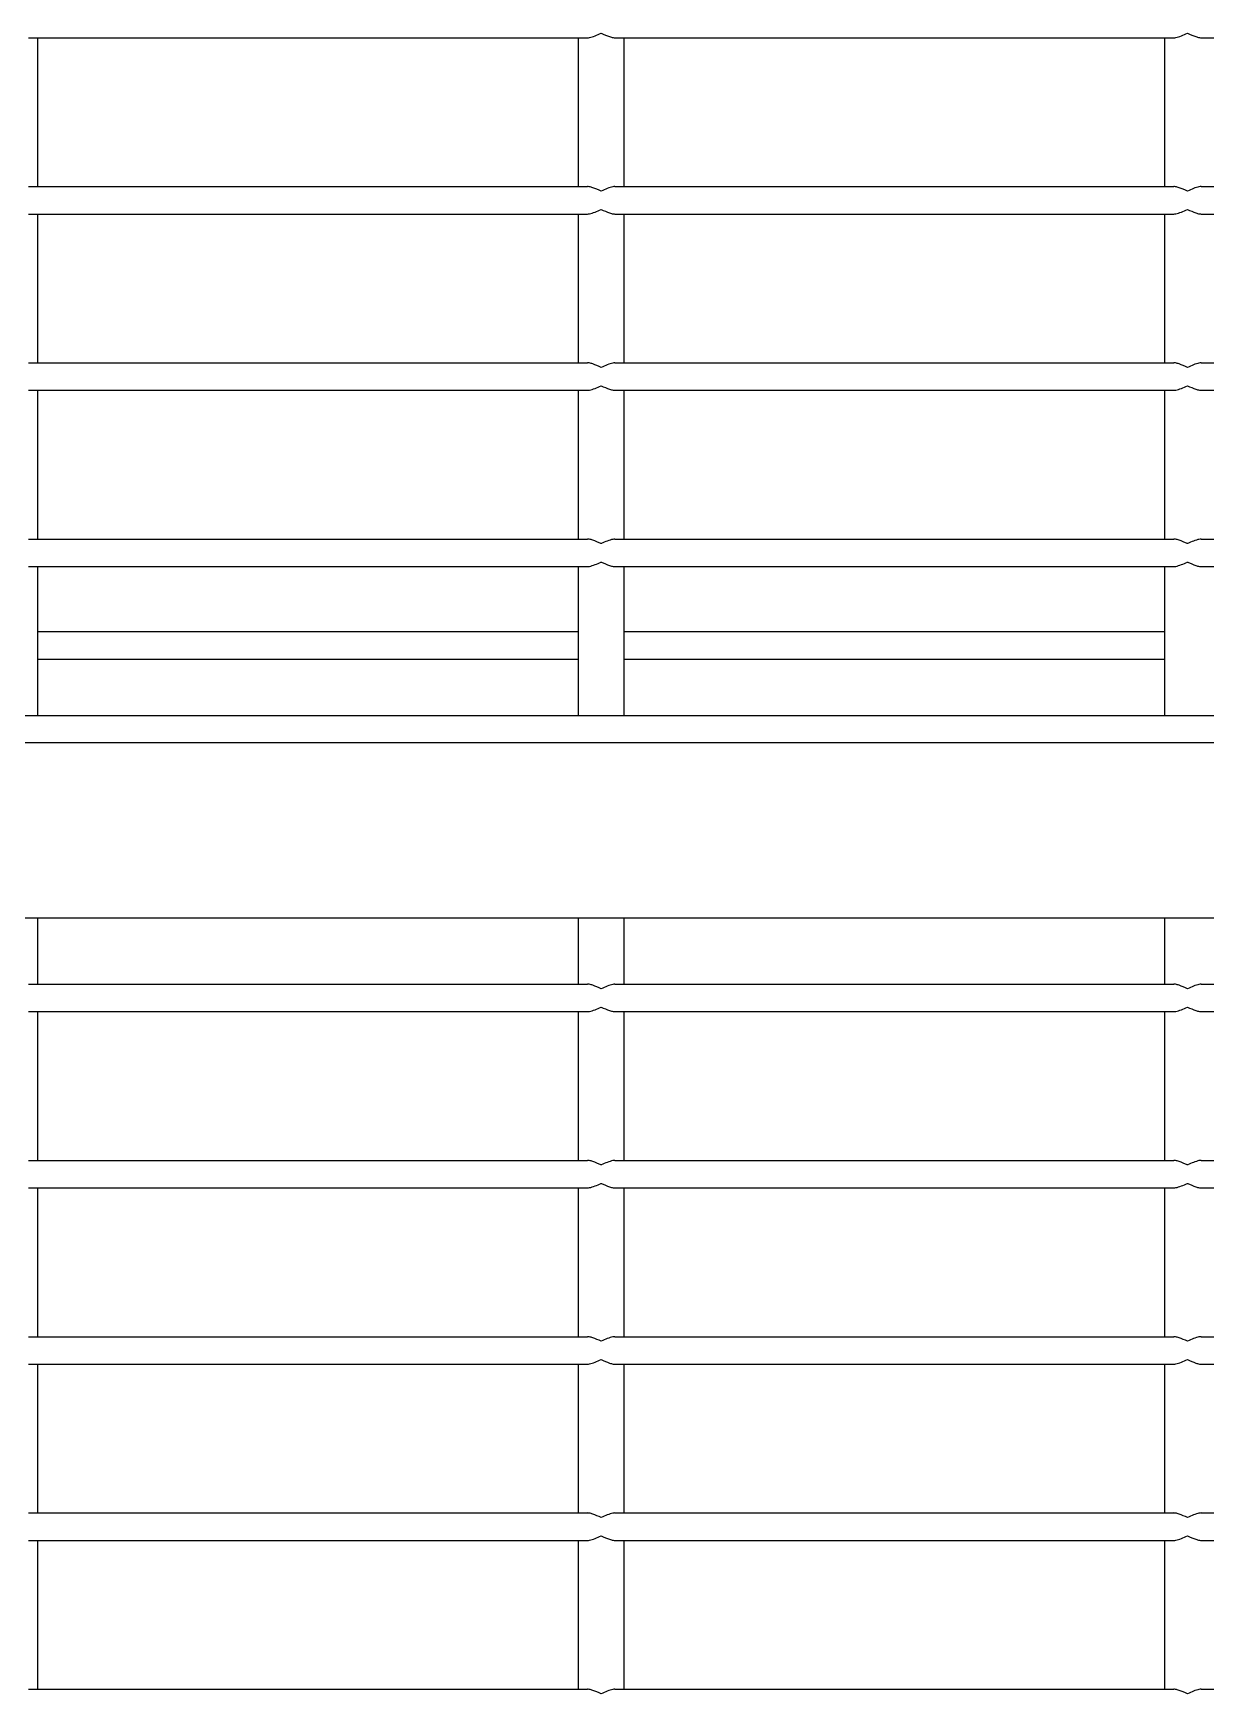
# Model space of a CAD drawing. Header units: millimetres. Extents: x 1293 to 41893, y 1011 to 26911.
# Drawn here: x 13211.4 to 13346.9, y 11550.7 to 11742.5 of the extents above; entities that cross this region are included whole.
import ezdxf

# ---------------------------------------------------------------- set-up
doc = ezdxf.new("R2010")
doc.units = ezdxf.units.MM
doc.header["$LTSCALE"] = 50

msp = doc.modelspace()

# ---------------------------------------------------------------- linework, layer by layer
at = {"color": 7, "linetype": 'Continuous', "lineweight": 25}
for p, q in [((13210.8676497, 11741.9448755), (13275.425983, 11741.9448755)), ((13211.925983, 11724.7598755), (13211.925983, 11741.9448755)), ((13274.3676497, 11741.9448755), (13274.3676497, 11724.7598755)), ((13278.600983, 11741.9448755), (13343.1593163, 11741.9448755)), ((13279.6593163, 11724.7598755), (13279.6593163, 11741.9448755)), ((13342.100983, 11741.9448755), (13342.100983, 11724.7598755)), ((13346.3343163, 11741.9448755), (13410.8926497, 11741.9448755)), ((13210.8676497, 11724.7598755), (13275.425983, 11724.7598755)), ((13278.600983, 11724.7598755), (13343.1593163, 11724.7598755)), ((13346.3343163, 11724.7598755), (13410.8926497, 11724.7598755)), ((13210.8676497, 11721.5848755), (13275.425983, 11721.5848755)), ((13211.925983, 11704.3998755), (13211.925983, 11721.5848755)), ((13274.3676497, 11721.5848755), (13274.3676497, 11704.3998755)), ((13278.600983, 11721.5848755), (13343.1593163, 11721.5848755)), ((13279.6593163, 11704.3998755), (13279.6593163, 11721.5848755)), ((13342.100983, 11721.5848755), (13342.100983, 11704.3998755)), ((13346.3343163, 11721.5848755), (13410.8926497, 11721.5848755)), ((13210.8676497, 11704.3998755), (13275.425983, 11704.3998755)), ((13278.600983, 11704.3998755), (13343.1593163, 11704.3998755)), ((13346.3343163, 11704.3998755), (13410.8926497, 11704.3998755)), ((13210.8676497, 11701.2248755), (13275.425983, 11701.2248755)), ((13211.925983, 11684.0398755), (13211.925983, 11701.2248755)), ((13274.3676497, 11701.2248755), (13274.3676497, 11684.0398755)), ((13278.600983, 11701.2248755), (13343.1593163, 11701.2248755)), ((13279.6593163, 11684.0398755), (13279.6593163, 11701.2248755)), ((13342.100983, 11701.2248755), (13342.100983, 11684.0398755)), ((13346.3343163, 11701.2248755), (13410.8926497, 11701.2248755)), ((13210.8676497, 11684.0398755), (13275.425983, 11684.0398755)), ((13278.600983, 11684.0398755), (13343.1593163, 11684.0398755)), ((13346.3343163, 11684.0398755), (13410.8926497, 11684.0398755)), ((13210.8676497, 11680.8648755), (13275.425983, 11680.8648755)), ((13211.925983, 11663.6798755), (13211.925983, 11680.8648755)), ((13274.3676497, 11680.8648755), (13274.3676497, 11663.6798755)), ((13278.600983, 11680.8648755), (13343.1593163, 11680.8648755)), ((13279.6593163, 11663.6798755), (13279.6593163, 11680.8648755)), ((13342.100983, 11680.8648755), (13342.100983, 11663.6798755)), ((13346.3343163, 11680.8648755), (13410.8926497, 11680.8648755)), ((13211.925983, 11673.3509869), (13274.3676497, 11673.3509869)), ((13279.6593163, 11673.3509869), (13342.100983, 11673.3509869)), ((13211.925983, 11670.1759869), (13274.3676497, 11670.1759869)), ((13279.6593163, 11670.1759869), (13342.100983, 11670.1759869)), ((13126.7301497, 11663.6798755), (13630.4968163, 11663.6798755)), ((13630.4968163, 11660.5048755), (13126.7301497, 11660.5048755)), ((13124.6101497, 11640.2932088), (13632.6168163, 11640.2932088)), ((13211.925983, 11632.6309869), (13211.925983, 11640.2932088)), ((13274.3676497, 11640.2932088), (13274.3676497, 11632.6309869)), ((13279.6593163, 11632.6309869), (13279.6593163, 11640.2932088)), ((13342.100983, 11640.2932088), (13342.100983, 11632.6309869)), ((13210.8676497, 11632.6309869), (13275.425983, 11632.6309869)), ((13278.600983, 11632.6309869), (13343.1593163, 11632.6309869)), ((13346.3343163, 11632.6309869), (13410.8926497, 11632.6309869)), ((13210.8676497, 11629.4559869), (13275.425983, 11629.4559869)), ((13211.925983, 11612.2709869), (13211.925983, 11629.4559869)), ((13274.3676497, 11629.4559869), (13274.3676497, 11612.2709869)), ((13278.600983, 11629.4559869), (13343.1593163, 11629.4559869)), ((13279.6593163, 11612.2709869), (13279.6593163, 11629.4559869)), ((13342.100983, 11629.4559869), (13342.100983, 11612.2709869)), ((13346.3343163, 11629.4559869), (13410.8926497, 11629.4559869)), ((13210.8676497, 11612.2709869), (13275.425983, 11612.2709869)), ((13278.600983, 11612.2709869), (13343.1593163, 11612.2709869)), ((13346.3343163, 11612.2709869), (13410.8926497, 11612.2709869)), ((13210.8676497, 11609.0959869), (13275.425983, 11609.0959869)), ((13211.925983, 11591.9109869), (13211.925983, 11609.0959869)), ((13274.3676497, 11609.0959869), (13274.3676497, 11591.9109869)), ((13278.600983, 11609.0959869), (13343.1593163, 11609.0959869)), ((13279.6593163, 11591.9109869), (13279.6593163, 11609.0959869)), ((13342.100983, 11609.0959869), (13342.100983, 11591.9109869)), ((13346.3343163, 11609.0959869), (13410.8926497, 11609.0959869)), ((13210.8676497, 11591.9109869), (13275.425983, 11591.9109869)), ((13278.600983, 11591.9109869), (13343.1593163, 11591.9109869)), ((13346.3343163, 11591.9109869), (13410.8926497, 11591.9109869)), ((13210.8676497, 11588.7359869), (13275.425983, 11588.7359869)), ((13211.925983, 11571.5509869), (13211.925983, 11588.7359869)), ((13274.3676497, 11588.7359869), (13274.3676497, 11571.5509869)), ((13278.600983, 11588.7359869), (13343.1593163, 11588.7359869)), ((13279.6593163, 11571.5509869), (13279.6593163, 11588.7359869)), ((13342.100983, 11588.7359869), (13342.100983, 11571.5509869)), ((13346.3343163, 11588.7359869), (13410.8926497, 11588.7359869)), ((13210.8676497, 11571.5509869), (13275.425983, 11571.5509869)), ((13278.600983, 11571.5509869), (13343.1593163, 11571.5509869)), ((13346.3343163, 11571.5509869), (13410.8926497, 11571.5509869)), ((13210.8676497, 11568.3759869), (13275.425983, 11568.3759869)), ((13211.925983, 11551.1909869), (13211.925983, 11568.3759869)), ((13274.3676497, 11568.3759869), (13274.3676497, 11551.1909869)), ((13278.600983, 11568.3759869), (13343.1593163, 11568.3759869)), ((13279.6593163, 11551.1909869), (13279.6593163, 11568.3759869)), ((13342.100983, 11568.3759869), (13342.100983, 11551.1909869)), ((13346.3343163, 11568.3759869), (13410.8926497, 11568.3759869)), ((13210.8676497, 11551.1909869), (13275.425983, 11551.1909869)), ((13278.600983, 11551.1909869), (13343.1593163, 11551.1909869)), ((13346.3343163, 11551.1909869), (13410.8926497, 11551.1909869))]:
    msp.add_line(p, q, dxfattribs=at)
for points, knots in [([(13275.425983, 11741.9448755), (13275.5105182, 11741.9514369), (13275.787753, 11741.9729552), (13276.3228124, 11742.1677626), (13276.7741461, 11742.3670029), (13277.010927, 11742.4728991), (13277.013483, 11742.4740422)], [0, 0, 0, 0, 0.1723614537, 0.5652622384, 0.9953071929, 1, 1, 1, 1]), ([(13277.013483, 11742.4740422), (13277.0160389, 11742.4728991), (13277.3359773, 11742.3298183), (13277.8114929, 11742.1175476), (13278.3341348, 11741.961203), (13278.5348902, 11741.9489195), (13278.600983, 11741.9448755)], [0, 0, 0, 0, 0.0046971273, 0.5879730074, 0.8643521995, 1, 1, 1, 1]), ([(13343.1593163, 11741.9448755), (13343.2438516, 11741.9514369), (13343.5210863, 11741.9729552), (13344.0561457, 11742.1677626), (13344.5074794, 11742.3670029), (13344.7442604, 11742.4728991), (13344.7468163, 11742.4740422)], [0, 0, 0, 0, 0.1723614537, 0.5652622384, 0.9953071929, 1, 1, 1, 1]), ([(13344.7468163, 11742.4740422), (13344.7493722, 11742.4728991), (13345.0693106, 11742.3298183), (13345.5448262, 11742.1175476), (13346.0674681, 11741.961203), (13346.2682235, 11741.9489195), (13346.3343163, 11741.9448755)], [0, 0, 0, 0, 0.0046971273, 0.5879730074, 0.8643521995, 1, 1, 1, 1]), ([(13277.013483, 11724.2307088), (13277.0109271, 11724.2318519), (13276.6909887, 11724.3749328), (13276.2154731, 11724.5872034), (13275.6928312, 11724.743548), (13275.4920758, 11724.7558315), (13275.425983, 11724.7598755)], [0, 0, 0, 0, 0.0046971273, 0.5879730073, 0.8643521995, 1, 1, 1, 1]), ([(13278.600983, 11724.7598755), (13278.5164478, 11724.7533141), (13278.239213, 11724.7317958), (13277.7041536, 11724.5369884), (13277.2528199, 11724.3377481), (13277.0160389, 11724.2318519), (13277.013483, 11724.2307088)], [0, 0, 0, 0, 0.1723614537, 0.5652622384, 0.9953071929, 1, 1, 1, 1]), ([(13344.7468163, 11724.2307088), (13344.7442604, 11724.2318519), (13344.4243221, 11724.3749328), (13343.9488064, 11724.5872034), (13343.4261645, 11724.743548), (13343.2254092, 11724.7558315), (13343.1593163, 11724.7598755)], [0, 0, 0, 0, 0.0046971273, 0.5879730074, 0.8643521995, 1, 1, 1, 1]), ([(13346.3343163, 11724.7598755), (13346.2497811, 11724.7533141), (13345.9725464, 11724.7317958), (13345.4374869, 11724.5369884), (13344.9861532, 11724.3377481), (13344.7493723, 11724.2318519), (13344.7468163, 11724.2307088)], [0, 0, 0, 0, 0.1723614537, 0.5652622384, 0.9953071929, 1, 1, 1, 1]), ([(13275.425983, 11721.5848755), (13275.5105182, 11721.5914369), (13275.787753, 11721.6129552), (13276.3228124, 11721.8077626), (13276.7741461, 11722.0070029), (13277.010927, 11722.1128991), (13277.013483, 11722.1140422)], [0, 0, 0, 0, 0.1723614537, 0.5652622384, 0.9953071929, 1, 1, 1, 1]), ([(13277.013483, 11722.1140422), (13277.0160389, 11722.1128991), (13277.3359773, 11721.9698183), (13277.8114929, 11721.7575476), (13278.3341348, 11721.601203), (13278.5348902, 11721.5889195), (13278.600983, 11721.5848755)], [0, 0, 0, 0, 0.0046971273, 0.5879730074, 0.8643521995, 1, 1, 1, 1]), ([(13343.1593163, 11721.5848755), (13343.2438516, 11721.5914369), (13343.5210863, 11721.6129552), (13344.0561457, 11721.8077626), (13344.5074794, 11722.0070029), (13344.7442604, 11722.1128991), (13344.7468163, 11722.1140422)], [0, 0, 0, 0, 0.1723614537, 0.5652622384, 0.9953071929, 1, 1, 1, 1]), ([(13344.7468163, 11722.1140422), (13344.7493722, 11722.1128991), (13345.0693106, 11721.9698183), (13345.5448262, 11721.7575476), (13346.0674681, 11721.601203), (13346.2682235, 11721.5889195), (13346.3343163, 11721.5848755)], [0, 0, 0, 0, 0.0046971273, 0.5879730074, 0.8643521995, 1, 1, 1, 1]), ([(13277.013483, 11703.8707088), (13277.0109271, 11703.8718519), (13276.6909887, 11704.0149328), (13276.2154731, 11704.2272034), (13275.6928312, 11704.383548), (13275.4920758, 11704.3958315), (13275.425983, 11704.3998755)], [0, 0, 0, 0, 0.0046971273, 0.5879730073, 0.8643521995, 1, 1, 1, 1]), ([(13278.600983, 11704.3998755), (13278.5164478, 11704.3933141), (13278.239213, 11704.3717958), (13277.7041536, 11704.1769884), (13277.2528199, 11703.9777481), (13277.0160389, 11703.8718519), (13277.013483, 11703.8707088)], [0, 0, 0, 0, 0.1723614537, 0.5652622384, 0.9953071929, 1, 1, 1, 1]), ([(13344.7468163, 11703.8707088), (13344.7442604, 11703.8718519), (13344.4243221, 11704.0149328), (13343.9488064, 11704.2272034), (13343.4261645, 11704.383548), (13343.2254092, 11704.3958315), (13343.1593163, 11704.3998755)], [0, 0, 0, 0, 0.0046971273, 0.5879730074, 0.8643521995, 1, 1, 1, 1]), ([(13346.3343163, 11704.3998755), (13346.2497811, 11704.3933141), (13345.9725464, 11704.3717958), (13345.4374869, 11704.1769884), (13344.9861532, 11703.9777481), (13344.7493723, 11703.8718519), (13344.7468163, 11703.8707088)], [0, 0, 0, 0, 0.1723614537, 0.5652622384, 0.9953071929, 1, 1, 1, 1]), ([(13275.425983, 11701.2248755), (13275.5105182, 11701.2314369), (13275.787753, 11701.2529552), (13276.3228124, 11701.4477626), (13276.7741461, 11701.6470029), (13277.010927, 11701.7528991), (13277.013483, 11701.7540422)], [0, 0, 0, 0, 0.1723614537, 0.5652622384, 0.9953071929, 1, 1, 1, 1]), ([(13277.013483, 11701.7540422), (13277.0160389, 11701.7528991), (13277.3359773, 11701.6098183), (13277.8114929, 11701.3975476), (13278.3341348, 11701.241203), (13278.5348902, 11701.2289195), (13278.600983, 11701.2248755)], [0, 0, 0, 0, 0.0046971273, 0.5879730074, 0.8643521995, 1, 1, 1, 1]), ([(13343.1593163, 11701.2248755), (13343.2438516, 11701.2314369), (13343.5210863, 11701.2529552), (13344.0561457, 11701.4477626), (13344.5074794, 11701.6470029), (13344.7442604, 11701.7528991), (13344.7468163, 11701.7540422)], [0, 0, 0, 0, 0.1723614537, 0.5652622384, 0.9953071929, 1, 1, 1, 1]), ([(13344.7468163, 11701.7540422), (13344.7493722, 11701.7528991), (13345.0693106, 11701.6098183), (13345.5448262, 11701.3975476), (13346.0674681, 11701.241203), (13346.2682235, 11701.2289195), (13346.3343163, 11701.2248755)], [0, 0, 0, 0, 0.00469712726, 0.58797300742, 0.86435219951, 1, 1, 1, 1]), ([(13277.013483, 11683.5107088), (13277.0109271, 11683.5118519), (13276.6909887, 11683.6549328), (13276.2154731, 11683.8672034), (13275.6928312, 11684.023548), (13275.4920758, 11684.0358315), (13275.425983, 11684.0398755)], [0, 0, 0, 0, 0.0046971273, 0.5879730073, 0.8643521995, 1, 1, 1, 1]), ([(13278.600983, 11684.0398755), (13278.5164478, 11684.0333141), (13278.239213, 11684.0117958), (13277.7041536, 11683.8169884), (13277.2528199, 11683.6177481), (13277.0160389, 11683.5118519), (13277.013483, 11683.5107088)], [0, 0, 0, 0, 0.1723614537, 0.5652622384, 0.9953071929, 1, 1, 1, 1]), ([(13344.7468163, 11683.5107088), (13344.7442604, 11683.5118519), (13344.4243221, 11683.6549328), (13343.9488064, 11683.8672034), (13343.4261645, 11684.023548), (13343.2254092, 11684.0358315), (13343.1593163, 11684.0398755)], [0, 0, 0, 0, 0.0046971273, 0.5879730074, 0.8643521995, 1, 1, 1, 1]), ([(13346.3343163, 11684.0398755), (13346.2497811, 11684.0333141), (13345.9725464, 11684.0117958), (13345.4374869, 11683.8169884), (13344.9861532, 11683.6177481), (13344.7493723, 11683.5118519), (13344.7468163, 11683.5107088)], [0, 0, 0, 0, 0.1723614537, 0.5652622384, 0.9953071929, 1, 1, 1, 1]), ([(13275.425983, 11680.8648755), (13275.5105182, 11680.8714369), (13275.787753, 11680.8929552), (13276.3228124, 11681.0877626), (13276.7741461, 11681.2870029), (13277.010927, 11681.3928991), (13277.013483, 11681.3940422)], [0, 0, 0, 0, 0.1723614537, 0.5652622384, 0.9953071929, 1, 1, 1, 1]), ([(13277.013483, 11681.3940422), (13277.0160389, 11681.3928991), (13277.3359773, 11681.2498183), (13277.8114929, 11681.0375476), (13278.3341348, 11680.881203), (13278.5348902, 11680.8689195), (13278.600983, 11680.8648755)], [0, 0, 0, 0, 0.0046971273, 0.5879730074, 0.8643521995, 1, 1, 1, 1]), ([(13343.1593163, 11680.8648755), (13343.2438516, 11680.8714369), (13343.5210863, 11680.8929552), (13344.0561457, 11681.0877626), (13344.5074794, 11681.2870029), (13344.7442604, 11681.3928991), (13344.7468163, 11681.3940422)], [0, 0, 0, 0, 0.1723614537, 0.5652622384, 0.9953071929, 1, 1, 1, 1]), ([(13344.7468163, 11681.3940422), (13344.7493722, 11681.3928991), (13345.0693106, 11681.2498183), (13345.5448262, 11681.0375476), (13346.0674681, 11680.881203), (13346.2682235, 11680.8689195), (13346.3343163, 11680.8648755)], [0, 0, 0, 0, 0.00469712726, 0.58797300742, 0.86435219951, 1, 1, 1, 1]), ([(13277.013483, 11632.1018202), (13277.0109271, 11632.1029632), (13276.6909887, 11632.2460441), (13276.2154731, 11632.4583148), (13275.6928312, 11632.6146593), (13275.4920758, 11632.6269429), (13275.425983, 11632.6309869)], [0, 0, 0, 0, 0.0046971273, 0.5879730073, 0.8643521995, 1, 1, 1, 1]), ([(13278.600983, 11632.6309869), (13278.5164478, 11632.6244255), (13278.239213, 11632.6029071), (13277.7041536, 11632.4080997), (13277.2528199, 11632.2088595), (13277.0160389, 11632.1029633), (13277.013483, 11632.1018202)], [0, 0, 0, 0, 0.1723614537, 0.5652622384, 0.9953071929, 1, 1, 1, 1]), ([(13344.7468163, 11632.1018202), (13344.7442604, 11632.1029632), (13344.4243221, 11632.2460441), (13343.9488064, 11632.4583148), (13343.4261645, 11632.6146593), (13343.2254092, 11632.6269429), (13343.1593163, 11632.6309869)], [0, 0, 0, 0, 0.00469712726, 0.58797300738, 0.86435219951, 1, 1, 1, 1]), ([(13346.3343163, 11632.6309869), (13346.2497811, 11632.6244255), (13345.9725464, 11632.6029071), (13345.4374869, 11632.4080997), (13344.9861532, 11632.2088595), (13344.7493723, 11632.1029633), (13344.7468163, 11632.1018202)], [0, 0, 0, 0, 0.1723614537, 0.5652622384, 0.9953071929, 1, 1, 1, 1]), ([(13275.425983, 11629.4559869), (13275.5105182, 11629.4625483), (13275.787753, 11629.4840666), (13276.3228124, 11629.678874), (13276.7741461, 11629.8781143), (13277.010927, 11629.9840104), (13277.013483, 11629.9851535)], [0, 0, 0, 0, 0.1723614537, 0.5652622384, 0.9953071929, 1, 1, 1, 1]), ([(13277.013483, 11629.9851535), (13277.0160389, 11629.9840105), (13277.3359773, 11629.8409296), (13277.8114929, 11629.628659), (13278.3341348, 11629.4723144), (13278.5348902, 11629.4600309), (13278.600983, 11629.4559869)], [0, 0, 0, 0, 0.00469712726, 0.58797300735, 0.86435219951, 1, 1, 1, 1]), ([(13343.1593163, 11629.4559869), (13343.2438516, 11629.4625483), (13343.5210863, 11629.4840666), (13344.0561457, 11629.678874), (13344.5074794, 11629.8781143), (13344.7442604, 11629.9840104), (13344.7468163, 11629.9851535)], [0, 0, 0, 0, 0.1723614537, 0.5652622384, 0.9953071929, 1, 1, 1, 1]), ([(13344.7468163, 11629.9851535), (13344.7493722, 11629.9840105), (13345.0693106, 11629.8409296), (13345.5448262, 11629.628659), (13346.0674681, 11629.4723144), (13346.2682235, 11629.4600309), (13346.3343163, 11629.4559869)], [0, 0, 0, 0, 0.00469712726, 0.58797300742, 0.86435219951, 1, 1, 1, 1]), ([(13277.013483, 11611.7418202), (13277.0109271, 11611.7429632), (13276.6909887, 11611.8860441), (13276.2154731, 11612.0983148), (13275.6928312, 11612.2546593), (13275.4920758, 11612.2669429), (13275.425983, 11612.2709869)], [0, 0, 0, 0, 0.0046971273, 0.5879730073, 0.8643521995, 1, 1, 1, 1]), ([(13278.600983, 11612.2709869), (13278.5164478, 11612.2644255), (13278.239213, 11612.2429071), (13277.7041536, 11612.0480997), (13277.2528199, 11611.8488595), (13277.0160389, 11611.7429633), (13277.013483, 11611.7418202)], [0, 0, 0, 0, 0.1723614537, 0.5652622384, 0.9953071929, 1, 1, 1, 1]), ([(13344.7468163, 11611.7418202), (13344.7442604, 11611.7429632), (13344.4243221, 11611.8860441), (13343.9488064, 11612.0983148), (13343.4261645, 11612.2546593), (13343.2254092, 11612.2669429), (13343.1593163, 11612.2709869)], [0, 0, 0, 0, 0.0046971273, 0.5879730074, 0.8643521995, 1, 1, 1, 1]), ([(13346.3343163, 11612.2709869), (13346.2497811, 11612.2644255), (13345.9725464, 11612.2429071), (13345.4374869, 11612.0480997), (13344.9861532, 11611.8488595), (13344.7493723, 11611.7429633), (13344.7468163, 11611.7418202)], [0, 0, 0, 0, 0.1723614537, 0.5652622384, 0.9953071929, 1, 1, 1, 1]), ([(13275.425983, 11609.0959869), (13275.5105182, 11609.1025483), (13275.787753, 11609.1240666), (13276.3228124, 11609.318874), (13276.7741461, 11609.5181143), (13277.010927, 11609.6240104), (13277.013483, 11609.6251535)], [0, 0, 0, 0, 0.1723614537, 0.5652622384, 0.9953071929, 1, 1, 1, 1]), ([(13277.013483, 11609.6251535), (13277.0160389, 11609.6240105), (13277.3359773, 11609.4809296), (13277.8114929, 11609.268659), (13278.3341348, 11609.1123144), (13278.5348902, 11609.1000309), (13278.600983, 11609.0959869)], [0, 0, 0, 0, 0.0046971273, 0.5879730074, 0.8643521995, 1, 1, 1, 1]), ([(13343.1593163, 11609.0959869), (13343.2438516, 11609.1025483), (13343.5210863, 11609.1240666), (13344.0561457, 11609.318874), (13344.5074794, 11609.5181143), (13344.7442604, 11609.6240104), (13344.7468163, 11609.6251535)], [0, 0, 0, 0, 0.17236145372, 0.56526223842, 0.99530719289, 1, 1, 1, 1]), ([(13344.7468163, 11609.6251535), (13344.7493722, 11609.6240105), (13345.0693106, 11609.4809296), (13345.5448262, 11609.268659), (13346.0674681, 11609.1123144), (13346.2682235, 11609.1000309), (13346.3343163, 11609.0959869)], [0, 0, 0, 0, 0.0046971273, 0.5879730074, 0.8643521995, 1, 1, 1, 1]), ([(13277.013483, 11591.3818202), (13277.0109271, 11591.3829632), (13276.6909887, 11591.5260441), (13276.2154731, 11591.7383148), (13275.6928312, 11591.8946593), (13275.4920758, 11591.9069429), (13275.425983, 11591.9109869)], [0, 0, 0, 0, 0.0046971273, 0.5879730073, 0.8643521995, 1, 1, 1, 1]), ([(13278.600983, 11591.9109869), (13278.5164478, 11591.9044255), (13278.239213, 11591.8829071), (13277.7041536, 11591.6880997), (13277.2528199, 11591.4888595), (13277.0160389, 11591.3829633), (13277.013483, 11591.3818202)], [0, 0, 0, 0, 0.1723614537, 0.5652622384, 0.9953071929, 1, 1, 1, 1]), ([(13344.7468163, 11591.3818202), (13344.7442604, 11591.3829632), (13344.4243221, 11591.5260441), (13343.9488064, 11591.7383148), (13343.4261645, 11591.8946593), (13343.2254092, 11591.9069429), (13343.1593163, 11591.9109869)], [0, 0, 0, 0, 0.0046971273, 0.5879730074, 0.8643521995, 1, 1, 1, 1]), ([(13346.3343163, 11591.9109869), (13346.2497811, 11591.9044255), (13345.9725464, 11591.8829071), (13345.4374869, 11591.6880997), (13344.9861532, 11591.4888595), (13344.7493723, 11591.3829633), (13344.7468163, 11591.3818202)], [0, 0, 0, 0, 0.1723614537, 0.5652622384, 0.9953071929, 1, 1, 1, 1]), ([(13275.425983, 11588.7359869), (13275.5105182, 11588.7425483), (13275.787753, 11588.7640666), (13276.3228124, 11588.958874), (13276.7741461, 11589.1581143), (13277.010927, 11589.2640104), (13277.013483, 11589.2651535)], [0, 0, 0, 0, 0.1723614537, 0.5652622384, 0.9953071929, 1, 1, 1, 1]), ([(13277.013483, 11589.2651535), (13277.0160389, 11589.2640105), (13277.3359773, 11589.1209296), (13277.8114929, 11588.908659), (13278.3341348, 11588.7523144), (13278.5348902, 11588.7400309), (13278.600983, 11588.7359869)], [0, 0, 0, 0, 0.0046971273, 0.5879730074, 0.8643521995, 1, 1, 1, 1]), ([(13343.1593163, 11588.7359869), (13343.2438516, 11588.7425483), (13343.5210863, 11588.7640666), (13344.0561457, 11588.958874), (13344.5074794, 11589.1581143), (13344.7442604, 11589.2640104), (13344.7468163, 11589.2651535)], [0, 0, 0, 0, 0.1723614537, 0.5652622384, 0.9953071929, 1, 1, 1, 1]), ([(13344.7468163, 11589.2651535), (13344.7493722, 11589.2640105), (13345.0693106, 11589.1209296), (13345.5448262, 11588.908659), (13346.0674681, 11588.7523144), (13346.2682235, 11588.7400309), (13346.3343163, 11588.7359869)], [0, 0, 0, 0, 0.0046971273, 0.5879730074, 0.8643521995, 1, 1, 1, 1]), ([(13277.013483, 11571.0218202), (13277.0109271, 11571.0229632), (13276.6909887, 11571.1660441), (13276.2154731, 11571.3783148), (13275.6928312, 11571.5346593), (13275.4920758, 11571.5469429), (13275.425983, 11571.5509869)], [0, 0, 0, 0, 0.0046971273, 0.5879730073, 0.8643521995, 1, 1, 1, 1]), ([(13278.600983, 11571.5509869), (13278.5164478, 11571.5444255), (13278.239213, 11571.5229071), (13277.7041536, 11571.3280997), (13277.2528199, 11571.1288595), (13277.0160389, 11571.0229633), (13277.013483, 11571.0218202)], [0, 0, 0, 0, 0.1723614537, 0.5652622384, 0.9953071929, 1, 1, 1, 1]), ([(13344.7468163, 11571.0218202), (13344.7442604, 11571.0229632), (13344.4243221, 11571.1660441), (13343.9488064, 11571.3783148), (13343.4261645, 11571.5346593), (13343.2254092, 11571.5469429), (13343.1593163, 11571.5509869)], [0, 0, 0, 0, 0.0046971273, 0.5879730074, 0.8643521995, 1, 1, 1, 1]), ([(13346.3343163, 11571.5509869), (13346.2497811, 11571.5444255), (13345.9725464, 11571.5229071), (13345.4374869, 11571.3280997), (13344.9861532, 11571.1288595), (13344.7493723, 11571.0229633), (13344.7468163, 11571.0218202)], [0, 0, 0, 0, 0.17236145371, 0.5652622384, 0.99530719289, 1, 1, 1, 1]), ([(13275.425983, 11568.3759869), (13275.5105182, 11568.3825483), (13275.787753, 11568.4040666), (13276.3228124, 11568.598874), (13276.7741461, 11568.7981143), (13277.010927, 11568.9040104), (13277.013483, 11568.9051535)], [0, 0, 0, 0, 0.1723614537, 0.5652622384, 0.9953071929, 1, 1, 1, 1]), ([(13277.013483, 11568.9051535), (13277.0160389, 11568.9040105), (13277.3359773, 11568.7609296), (13277.8114929, 11568.548659), (13278.3341348, 11568.3923144), (13278.5348902, 11568.3800309), (13278.600983, 11568.3759869)], [0, 0, 0, 0, 0.0046971273, 0.5879730074, 0.8643521995, 1, 1, 1, 1]), ([(13343.1593163, 11568.3759869), (13343.2438516, 11568.3825483), (13343.5210863, 11568.4040666), (13344.0561457, 11568.598874), (13344.5074794, 11568.7981143), (13344.7442604, 11568.9040104), (13344.7468163, 11568.9051535)], [0, 0, 0, 0, 0.1723614537, 0.5652622384, 0.9953071929, 1, 1, 1, 1]), ([(13344.7468163, 11568.9051535), (13344.7493722, 11568.9040105), (13345.0693106, 11568.7609296), (13345.5448262, 11568.548659), (13346.0674681, 11568.3923144), (13346.2682235, 11568.3800309), (13346.3343163, 11568.3759869)], [0, 0, 0, 0, 0.0046971273, 0.5879730074, 0.8643521995, 1, 1, 1, 1]), ([(13277.013483, 11550.6618202), (13277.0109271, 11550.6629632), (13276.6909887, 11550.8060441), (13276.2154731, 11551.0183148), (13275.6928312, 11551.1746593), (13275.4920758, 11551.1869429), (13275.425983, 11551.1909869)], [0, 0, 0, 0, 0.0046971273, 0.5879730073, 0.8643521995, 1, 1, 1, 1]), ([(13278.600983, 11551.1909869), (13278.5164478, 11551.1844255), (13278.239213, 11551.1629071), (13277.7041536, 11550.9680997), (13277.2528199, 11550.7688595), (13277.0160389, 11550.6629633), (13277.013483, 11550.6618202)], [0, 0, 0, 0, 0.1723614537, 0.5652622384, 0.9953071929, 1, 1, 1, 1]), ([(13344.7468163, 11550.6618202), (13344.7442604, 11550.6629632), (13344.4243221, 11550.8060441), (13343.9488064, 11551.0183148), (13343.4261645, 11551.1746593), (13343.2254092, 11551.1869429), (13343.1593163, 11551.1909869)], [0, 0, 0, 0, 0.00469712726, 0.58797300738, 0.86435219951, 1, 1, 1, 1]), ([(13346.3343163, 11551.1909869), (13346.2497811, 11551.1844255), (13345.9725464, 11551.1629071), (13345.4374869, 11550.9680997), (13344.9861532, 11550.7688595), (13344.7493723, 11550.6629633), (13344.7468163, 11550.6618202)], [0, 0, 0, 0, 0.1723614537, 0.5652622384, 0.9953071929, 1, 1, 1, 1])]:
    msp.add_open_spline(points, degree=3, knots=knots, dxfattribs=at)

doc.saveas('drawing.dxf')
